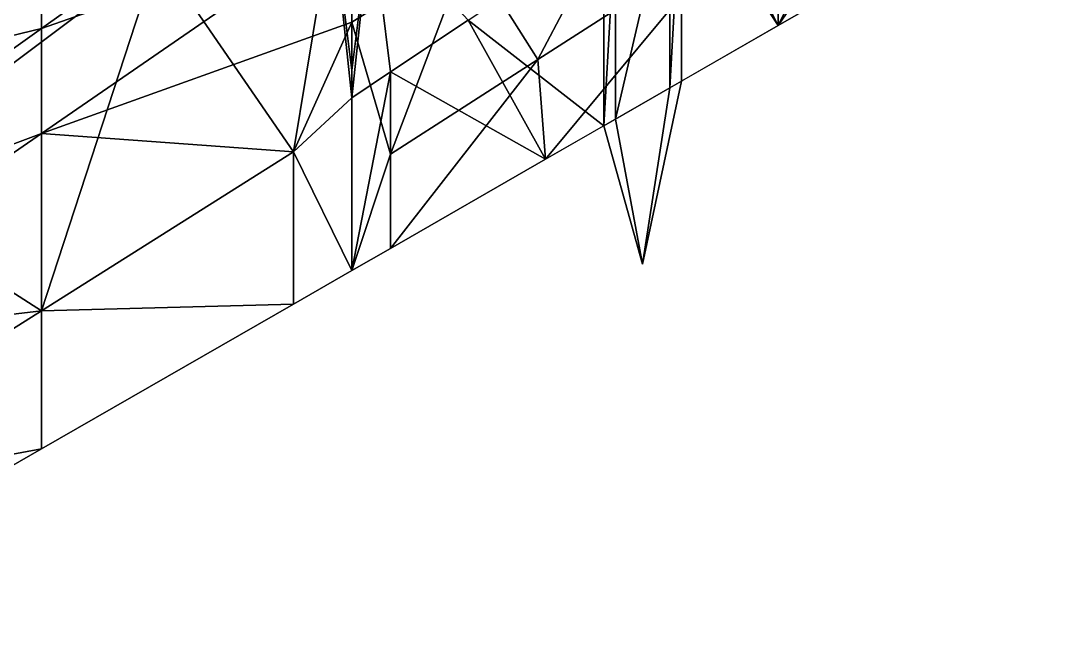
# Model space of a CAD drawing. Header units: metres. Extents: x -98 to 98, y -139 to 92.
# Drawn here: x -79.53 to -52.5, y -60.36 to -44.72 of the extents above; entities that cross this region are included whole.
import ezdxf

# ---------------------------------------------------------------- set-up
doc = ezdxf.new("R2010")
doc.units = ezdxf.units.M

msp = doc.modelspace()

# ---------------------------------------------------------------- linework, layer by layer
for points in [[(-60, -44.8375, -2.4974), (-56, -36.7, -3.1932), (-52.5, -40.525, -2.9969)], [(-60, -39.3667, -2.875), (-56, -36.7, -3.1932), (-60, -44.8375, -2.4974)], [(-87, -44.9, -0.25), (-79, -38.25, -0.7), (-87, -44.1678, -0.7078)], [(-79, -40.2725, -0.2059), (-79, -38.25, -0.7), (-87, -44.9, -0.25)], [(-71, -39.2, 0), (-79, -44.9098, 0.1882), (-71, -42.1, 0.1)], [(-79, -40.2725, -0.2059), (-79, -44.9098, 0.1882), (-71, -39.2, 0)], [(-62.5, -41.0333, -2.6761), (-60, -39.3667, -2.875), (-60, -44.8375, -2.4974)], [(-61.2, -42.4973, -1.6342), (-60, -44.8375, -2.4974), (-56.2, -39.2816, -1.9576)], [(-60, -44.8375, -2.4974), (-52.5, -40.525, -2.9969), (-56.2, -39.2816, -1.9576)], [(-68, -42.8627, -0.306), (-66.2, -45.7129, -1.3106), (-63, -39.6471, -0.6295)], [(-66.2, -45.7129, -1.3106), (-61.2, -42.4973, -1.6342), (-63, -39.6471, -0.6295)], [(-79, -40.2725, -0.2059), (-87, -46.8451, 0.1), (-79, -44.9098, 0.1882)], [(-87, -46.8451, 0.1), (-79, -40.2725, -0.2059), (-87, -44.9, -0.25)], [(-76, -43, -2.084), (-84, -45.1688, -1.5543), (-79, -41.0183, -1.9199)], [(-79, -41.0183, -1.9199), (-84, -45.1688, -1.5543), (-84, -41.9333, -1.2492)], [(-62.8, -46.4475, -3.8), (-62.5, -41.0333, -2.6761), (-62.5, -46.275, -2.3309)], [(-62.8, -46.4475, -3.8), (-62.8, -41.2333, -4.1), (-62.5, -41.0333, -2.6761)], [(-62.5, -46.275, -2.3309), (-62.5, -41.0333, -2.6761), (-60, -44.8375, -2.4974)], [(-64.2, -47.2525, -3.6), (-62.8, -41.2333, -4.1), (-62.8, -46.4475, -3.8)], [(-64.2, -42.1667, -4.1), (-62.8, -41.2333, -4.1), (-64.2, -47.2525, -3.6)], [(-71, -42.1, 0.1), (-79, -47.6216, 0.4608), (-71, -44.75, -0.112)], [(-79, -44.9098, 0.1882), (-79, -47.6216, 0.4608), (-71, -42.1, 0.1)], [(-71.5, -42, -2.2), (-72.5, -48.0969, -1.9), (-76, -43, -2.084)], [(-71, -46.7, -2), (-72.5, -48.0969, -1.9), (-71.5, -42, -2.2)], [(-71, -46, -2.6), (-71, -46.7, -2), (-71.5, -42, -2.2)], [(-71, -44, -3.3), (-71, -46, -2.6), (-71.5, -42, -2.2)], [(-70, -46.0333, -2.0795), (-71, -46.7, -2), (-70.5, -42, -2.2)], [(-71, -46.7, -2), (-71, -46, -2.6), (-70.5, -42, -2.2)], [(-71, -46, -2.6), (-71, -44, -3.3), (-70.5, -42, -2.2)], [(-71, -42.1, 0.1), (-71, -44.75, -0.112), (-68, -42.8627, -0.306)], [(-68, -44.7, -2.2386), (-70, -46.0333, -2.0795), (-70.5, -42, -2.2)], [(-64.2, -42.1667, -4.1), (-64.2, -47.2525, -3.6), (-64.5, -47.425, -2.1977)], [(-64.5, -42.3667, -2.517), (-64.2, -42.1667, -4.1), (-64.5, -47.425, -2.1977)], [(-68, -44.7, -2.2386), (-64.5, -42.3667, -2.517), (-64.5, -47.425, -2.1977)], [(-66.2, -45.7129, -1.3106), (-66, -48.2875, -2.0978), (-61.2, -42.4973, -1.6342)], [(-66, -48.2875, -2.0978), (-60, -44.8375, -2.4974), (-61.2, -42.4973, -1.6342)], [(-68, -42.8627, -0.306), (-71, -44.75, -0.112), (-70, -48.1569, -1.0647)], [(-68, -42.8627, -0.306), (-70, -48.1569, -1.0647), (-66.2, -45.7129, -1.3106)], [(-76, -43, -2.084), (-79, -52.2, -1.5244), (-84, -49, -1.5223)], [(-76, -43, -2.084), (-84, -49, -1.5223), (-84, -45.1688, -1.5543)], [(-72.5, -48.0969, -1.9), (-79, -52.2, -1.5244), (-76, -43, -2.084)], [(-71, -44.75, -0.112), (-79, -47.6216, 0.4608), (-72.5, -48.0969, -0.6844)], [(-71, -44.75, -0.112), (-72.5, -48.0969, -0.6844), (-71, -51.1625, -1.7648)], [(-71, -51.1625, -1.7648), (-70, -48.1569, -1.0647), (-71, -44.75, -0.112)], [(-70, -46.0333, -2.0795), (-68, -44.7, -2.2386), (-66, -48.2875, -2.0978)], [(-66, -48.2875, -2.0978), (-68, -44.7, -2.2386), (-64.5, -47.425, -2.1977)], [(-79, -44.9098, 0.1882), (-87, -50.6196, 0.3765), (-79, -47.6216, 0.4608)], [(-87, -46.8451, 0.1), (-87, -50.6196, 0.3765), (-79, -44.9098, 0.1882)], [(-70, -50.5875, -1.8314), (-66, -48.2875, -2.0978), (-66.2, -45.7129, -1.3106)], [(-70, -48.1569, -1.0647), (-70, -50.5875, -1.8314), (-66.2, -45.7129, -1.3106)], [(-70, -50.5875, -1.8314), (-71, -51.1625, -1.7648), (-70, -46.0333, -2.0795)], [(-71, -51.1625, -1.7648), (-71, -46.7, -2), (-70, -46.0333, -2.0795)], [(-70, -50.5875, -1.8314), (-70, -46.0333, -2.0795), (-66, -48.2875, -2.0978)], [(-63.5, -51, -2.7), (-62.5, -46.275, -2.3309), (-64.5, -47.425, -2.1977)], [(-64.2, -47.2525, -3.6), (-62.8, -46.4475, -3.8), (-63.5, -51, -2.7)], [(-62.8, -46.4475, -3.8), (-62.5, -46.275, -2.3309), (-63.5, -51, -2.7)], [(-71, -46.7, -2), (-71, -51.1625, -1.7648), (-72.5, -48.0969, -1.9)], [(-64.5, -47.425, -2.1977), (-64.2, -47.2525, -3.6), (-63.5, -51, -2.7)], [(-79, -47.6216, 0.4608), (-87, -53.1431, 0.4216), (-79, -52.2, -0.4)], [(-87, -50.6196, 0.3765), (-87, -53.1431, 0.4216), (-79, -47.6216, 0.4608)], [(-79, -47.6216, 0.4608), (-79, -52.2, -0.4), (-72.5, -48.0969, -0.6844)], [(-72.5, -48.0969, -0.6844), (-79, -52.2, -0.4), (-72.5, -52.025, -1.665)], [(-72.5, -48.0969, -1.9), (-72.5, -52.025, -1.665), (-79, -52.2, -1.5244)], [(-72.5, -48.0969, -0.6844), (-72.5, -52.025, -1.665), (-71, -51.1625, -1.7648)], [(-71, -51.1625, -1.7648), (-72.5, -52.025, -1.665), (-72.5, -48.0969, -1.9)], [(-71, -51.1625, -1.7648), (-70, -50.5875, -1.8314), (-70, -48.1569, -1.0647)], [(-79, -52.2, -1.5244), (-87, -57.25, -1.0622), (-84, -49, -1.5223)], [(-79, -52.2, -0.4), (-79, -55.7625, -1.2321), (-72.5, -52.025, -1.665)], [(-72.5, -52.025, -1.665), (-79, -55.7625, -1.2321), (-79, -52.2, -1.5244)], [(-87, -53.1431, 0.4216), (-87, -57.25, -0.05), (-79, -52.2, -0.4)], [(-79, -52.2, -0.4), (-87, -57.25, -0.05), (-79, -55.7625, -1.2321)], [(-79, -52.2, -1.5244), (-79, -55.7625, -1.2321), (-87, -57.25, -1.0622)], [(-87, -57.25, -0.05), (-87, -60.3625, -0.6993), (-79, -55.7625, -1.2321)], [(-79, -55.7625, -1.2321), (-87, -60.3625, -0.6993), (-87, -57.25, -1.0622)]]:
    msp.add_3dface(points)

doc.saveas('drawing.dxf')
